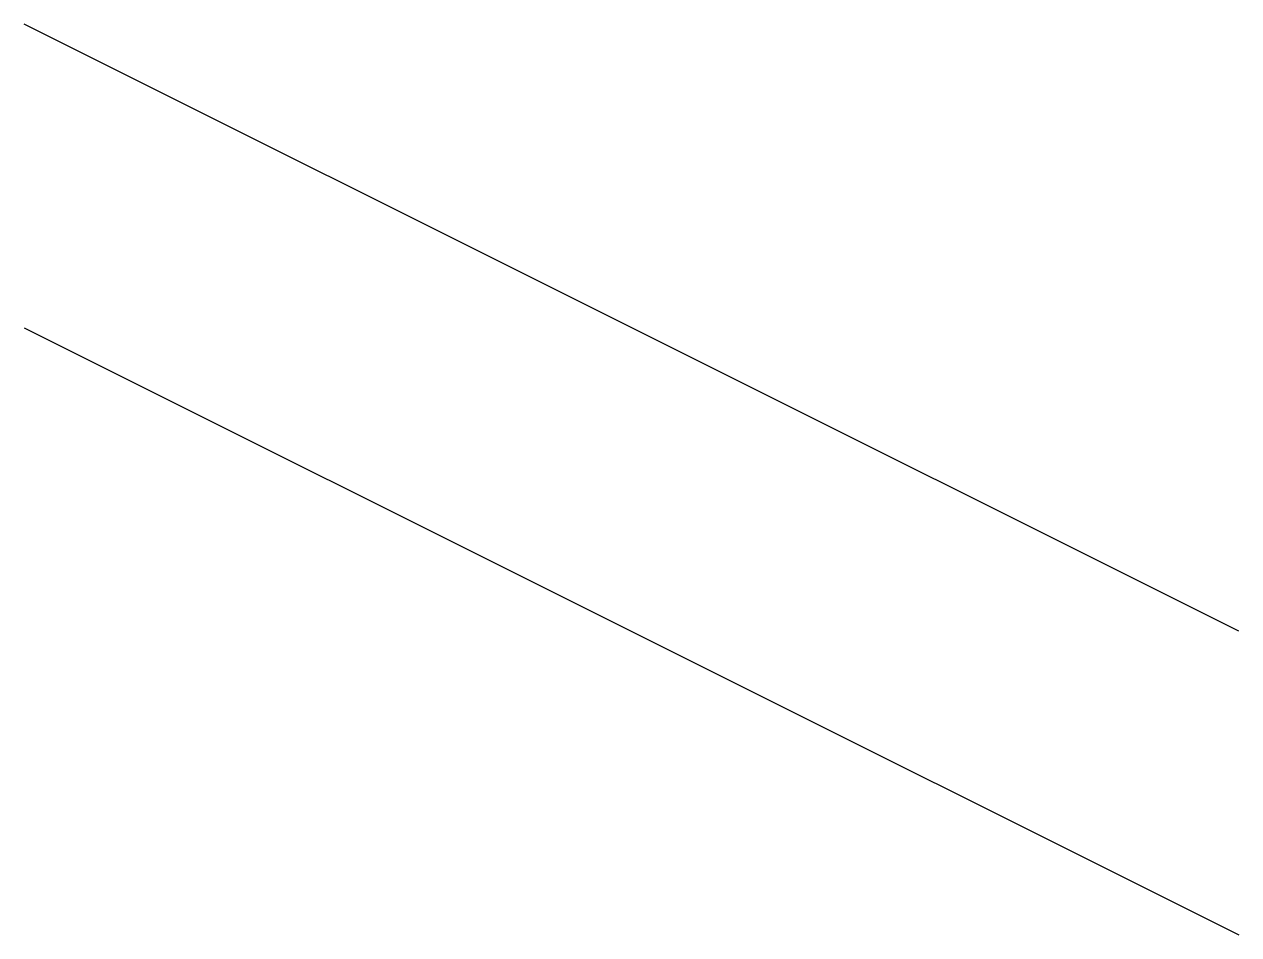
# Model space of a CAD drawing. Extents: x -1.5 to 2.5, y -1.5 to 1.5.
import ezdxf

# ---------------------------------------------------------------- set-up
doc = ezdxf.new("R2010")
doc.units = 0
doc.layers.get('0').update_dxf_attribs({"linetype": 'CONTINUOUS'})

msp = doc.modelspace()

# ---------------------------------------------------------------- linework, layer by layer
at = {"color": 0}
for p, q in [((2.5, -0.5), (-1.5, 1.5)), ((-1.5, 0.5), (2.5, -1.5))]:
    msp.add_line(p, q, dxfattribs=at)

doc.saveas('drawing.dxf')
